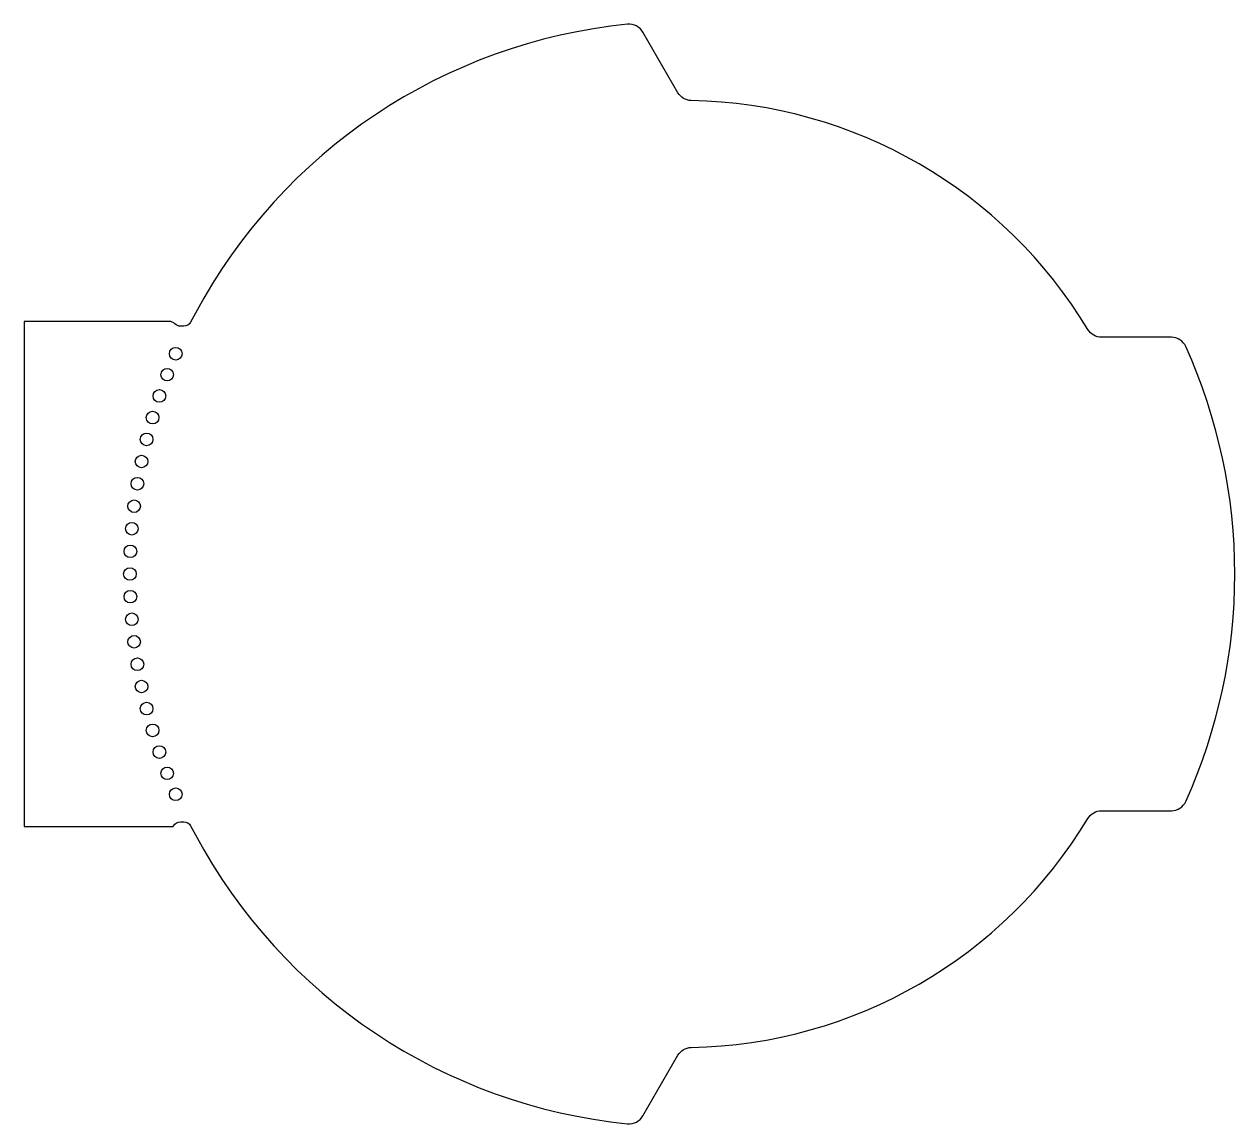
# Model space of a CAD drawing. Header units: millimetres. Extents: x -41.7 to 35, y -34.8 to 34.8.
import ezdxf

# ---------------------------------------------------------------- set-up
doc = ezdxf.new("R2010")
doc.units = ezdxf.units.MM

msp = doc.modelspace()

# ---------------------------------------------------------------- linework, layer by layer
msp.add_lwpolyline([(-32.256, -16), (-32.237, -15.964, -0.276485), (-31.796, -15.7), (-31.595, -15.7, -0.276485), (-31.154, -15.964), (-30.852, -16.528, 0.249963), (-3.467, -34.828, 0.294716), (-2.502, -34.333), (-0.286, -30.495, -0.262938), (0.562, -29.995, 0.257938), (25.695, -15.484, -0.262938), (26.552, -15), (30.984, -15, 0.294716), (31.895, -14.412, 0.215438), (31.895, 14.412, 0.294716), (30.984, 15), (26.552, 15, -0.262938), (25.695, 15.484, 0.257938), (0.562, 29.995, -0.262938), (-0.286, 30.495), (-2.502, 34.333, 0.294716), (-3.467, 34.828, 0.249963), (-30.852, 16.528), (-31.154, 15.964, -0.276485), (-31.595, 15.7), (-31.796, 15.7, -0.201513), (-32.153, 15.85, 0.201513), (-32.51, 16), (-41.7, 16), (-41.7, -16)], format="xyb", close=True)
for centre in [(-32.097, 13.956), (-32.642, 12.628), (-33.133, 11.279), (-33.567, 9.911), (-33.946, 8.527), (-34.267, 7.127), (-34.53, 5.716), (-34.735, 4.296), (-34.882, 2.868), (-34.971, 1.435), (-35, 0), (-34.971, -1.435), (-34.882, -2.868), (-34.735, -4.296), (-34.53, -5.716), (-34.267, -7.127), (-33.946, -8.527), (-33.567, -9.911), (-33.133, -11.279), (-32.642, -12.628), (-32.097, -13.956)]:
    msp.add_circle(centre, 0.4)

doc.saveas('drawing.dxf')
